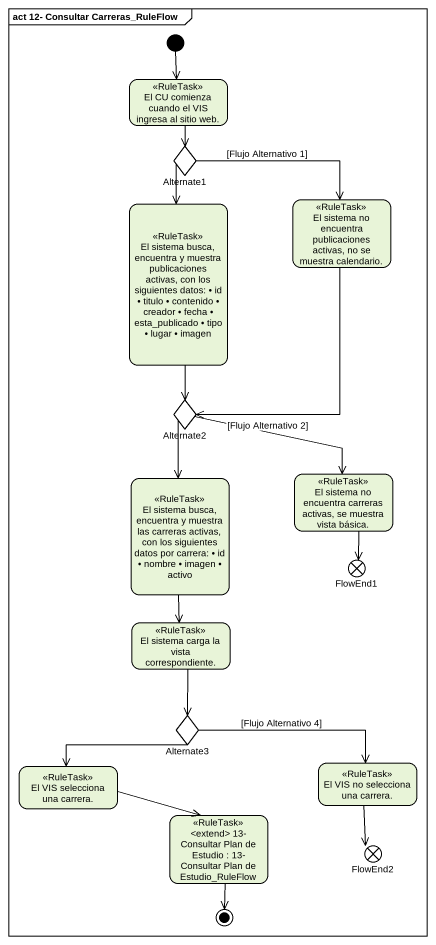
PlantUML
@startuml
mainframe act 12- Consultar Carreras_RuleFlow
hide empty description
state "El CU comienza cuando el VIS ingresa al sitio web." as El_CU_comienza_cuando_el <<RuleTask>>
state Alternate1 <<choice>>
state "El sistema no encuentra publicaciones activas, no se muestra calendario." as El_sistema_no_encuentra <<RuleTask>>
state "El sistema busca, encuentra y muestra publicaciones activas, con los siguientes datos: • id • titulo • contenido • creador • fecha • esta_publicado • tipo • lugar • imagen" as El_sistema_busca_encuentra <<RuleTask>>
state Alternate2 <<choice>>
state "El sistema busca, encuentra y muestra las carreras activas, con los siguientes datos por carrera: • id • nombre • imagen • activo" as El_sistema_busca_encuentra_2 <<RuleTask>>
state "El sistema no encuentra carreras activas, se muestra vista básica." as El_sistema_no_encuentra_2 <<RuleTask>>
state FlowEnd1 <<end>>
state "El sistema carga la vista correspondiente." as El_sistema_carga_la_vista <<RuleTask>>
state Alternate3 <<choice>>
state "El VIS selecciona una carrera." as El_VIS_selecciona_una <<RuleTask>>
state "El VIS no selecciona una carrera." as El_VIS_no_selecciona_una <<RuleTask>>
state "<extend> 13- Consultar Plan de Estudio : 13- Consultar Plan de Estudio_RuleFlow" as extend_13_Consultar_Plan_de <<RuleTask>>
state FlowEnd2 <<end>>
[*] --> El_CU_comienza_cuando_el
El_CU_comienza_cuando_el --> Alternate1
Alternate1 -right-> El_sistema_no_encuentra : [Flujo Alternativo 1]
Alternate1 --> El_sistema_busca_encuentra
El_sistema_no_encuentra --> Alternate2
El_sistema_busca_encuentra --> Alternate2
Alternate2 --> El_sistema_busca_encuentra_2
Alternate2 -right-> El_sistema_no_encuentra_2 : [Flujo Alternativo 2]
El_sistema_busca_encuentra_2 --> El_sistema_carga_la_vista
El_sistema_no_encuentra_2 --> FlowEnd1
El_sistema_carga_la_vista --> Alternate3
Alternate3 -left-> El_VIS_selecciona_una
Alternate3 -right-> El_VIS_no_selecciona_una : [Flujo Alternativo 4]
El_VIS_selecciona_una -right-> extend_13_Consultar_Plan_de
El_VIS_no_selecciona_una --> FlowEnd2
extend_13_Consultar_Plan_de --> [*]
@enduml
